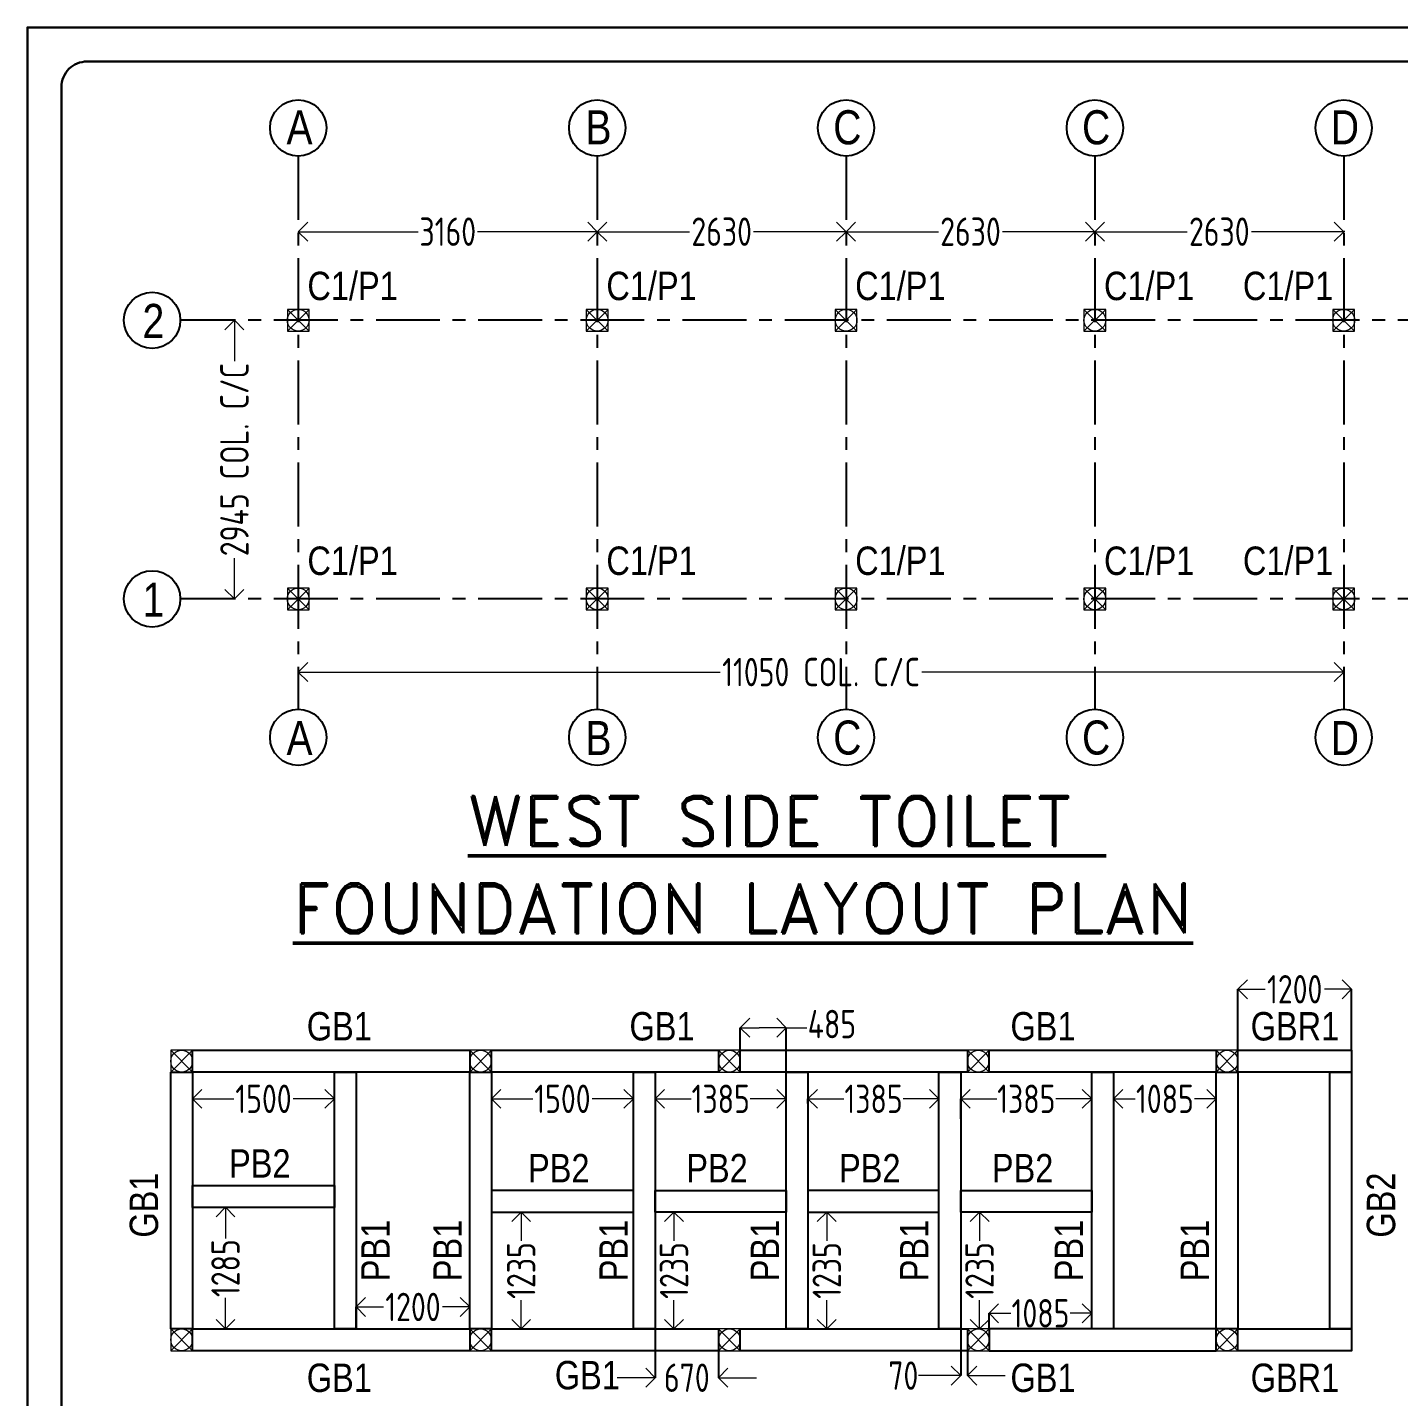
# Model space of a CAD drawing. Header units: inches. Extents: x -605 to 2991212, y -2872845 to 0.
# Drawn here: x 2303296 to 2317789, y -2849486 to -2835014 of the extents above; entities that cross this region are included whole.
import ezdxf
from ezdxf.enums import TextEntityAlignment as Align

# ---------------------------------------------------------------- set-up
doc = ezdxf.new("R2010")
doc.units = ezdxf.units.IN
doc.header["$LTSCALE"] = 600
doc.header["$MEASUREMENT"] = 0
doc.linetypes.add('CENTER', pattern=[2, 1.25, -0.25, 0.25, -0.25])
for name, color, linetype, lineweight in [('DIM', 251, 'Continuous', 0), ('PV_TEXT_ROMANS', 7, 'Continuous', 0), ('rDIMension', 1, 'Continuous', 18), ('rRCC 2', 40, 'Continuous', 15), ('rSHEET', 2, 'Continuous', 30), ('TEXT6', 6, 'Continuous', 50)]:
    doc.layers.add(name, color=color, linetype=linetype, lineweight=lineweight)
doc.layers.add('SnT-CENTER2', color=8, linetype='CENTER')
doc.styles.add('DIM', font='geniso.shx', dxfattribs={"width": 0.85})
doc.styles.add('J.P', font='ARIALN.TTF')
doc.styles.add('ROMAND', font='romand.shx')
doc.dimstyles.new('ST-100', dxfattribs={"dimscale": 100, "dimtxt": 2.5, "dimasz": 2, "dimexe": 0.18, "dimexo": 0.0625, "dimgap": 0.2, "dimtad": 0, "dimdec": 0, "dimzin": 0, "dimdsep": 46, "dimtxsty": 'DIM', "dimblk": 'OPEN90', "dimcen": 0.09, "dimclrd": 256, "dimclrt": 7, "dimadec": 0, "dimazin": 0, "dimtfac": 1, "dimtdec": 0, "dimtofl": 0, "dimtmove": 0, "dimatfit": 3, "dimldrblk": 'OPEN90', "dimfxl": 1, "dimtolj": 1, "dimtzin": 0, "dimlwd": -1, "dimarcsym": 0})

# ---------------------------------------------------------------- blocks, each defined once
blk = doc.blocks.new('_Open90')
at = {"color": 0, "linetype": 'ByBlock', "lineweight": -2}
for p, q in [((0, 0), (-1, 0)), ((-0.5, 0.5), (0, 0)), ((0, 0), (-0.5, -0.5))]:
    blk.add_line(p, q, dxfattribs=at)
blk = doc.blocks.new('*D2509')
at = {"layer": 'Defpoints', "color": 0}
for p in [(2306159, -2837173), (2309319, -2837173), (2309319, -2837173)]:
    blk.add_point(p, dxfattribs=at)
at = {"layer": 'rDIMension', "color": 0, "linetype": 'ByBlock', "lineweight": -2}
for p, q in [((2306159, -2837173), (2306159, -2837173)), ((2309319, -2837173), (2309319, -2837173))]:
    blk.add_line(p, q, dxfattribs=at)
at = {"layer": 'rDIMension'}
for p, q in [((2306359, -2837173), (2307425, -2837173)), ((2309119, -2837173), (2308052, -2837173))]:
    blk.add_line(p, q, dxfattribs=at)
at = {"layer": 'rDIMension', "xscale": 200, "yscale": 200, "zscale": 200, "rotation": 180}
blk.add_blockref('_Open90', (2306159, -2837173), dxfattribs=at)
at = {"layer": 'rDIMension', "xscale": 200, "yscale": 200, "zscale": 200}
blk.add_blockref('_Open90', (2309319, -2837173), dxfattribs=at)
at = {"layer": 'rDIMension', "color": 7, "insert": (2307739, -2837173), "char_height": 300, "attachment_point": 5, "style": 'DIM'}
blk.add_mtext('\\A1;3160', dxfattribs=at)
blk = doc.blocks.new('*D2510')
at = {"layer": 'Defpoints', "color": 0}
for p in [(2309319, -2837173), (2311949, -2837173), (2311949, -2837173)]:
    blk.add_point(p, dxfattribs=at)
at = {"layer": 'rDIMension', "color": 0, "lineweight": -2}
for p, q in [((2309319, -2837173), (2309319, -2837173)), ((2311949, -2837173), (2311949, -2837173))]:
    blk.add_line(p, q, dxfattribs=at)
at = {"layer": 'rDIMension'}
for p, q in [((2309519, -2837173), (2310295, -2837173)), ((2311749, -2837173), (2310972, -2837173))]:
    blk.add_line(p, q, dxfattribs=at)
at = {"layer": 'rDIMension', "xscale": 200, "yscale": 200, "zscale": 200, "rotation": 180}
blk.add_blockref('_Open90', (2309319, -2837173), dxfattribs=at)
at = {"layer": 'rDIMension', "xscale": 200, "yscale": 200, "zscale": 200}
blk.add_blockref('_Open90', (2311949, -2837173), dxfattribs=at)
at = {"layer": 'rDIMension', "color": 7, "insert": (2310634, -2837173), "char_height": 300, "attachment_point": 5, "style": 'DIM'}
blk.add_mtext('\\A1;2630', dxfattribs=at)
blk = doc.blocks.new('*D2581')
at = {"layer": 'Defpoints', "color": 0}
for p in [(2305041, -2847486), (2305041, -2848772), (2305390, -2848772)]:
    blk.add_point(p, dxfattribs=at)
at = {"layer": 'rDIMension', "color": 0, "linetype": 'ByBlock', "lineweight": -2}
for p, q in [((2305041, -2847486), (2305390, -2847486)), ((2305041, -2848772), (2305390, -2848772))]:
    blk.add_line(p, q, dxfattribs=at)
at = {"layer": 'rDIMension'}
for p, q in [((2305390, -2847686), (2305390, -2847816)), ((2305390, -2848572), (2305390, -2848442))]:
    blk.add_line(p, q, dxfattribs=at)
at = {"layer": 'rDIMension', "xscale": 200, "yscale": 200, "zscale": 200}
for p, rotation in [((2305390, -2847486), 90), ((2305390, -2848772), 270)]:
    blk.add_blockref('_Open90', p, dxfattribs=dict(at, rotation=rotation))
at = {"layer": 'rDIMension', "color": 7, "insert": (2305390, -2848129), "char_height": 300, "attachment_point": 5, "rotation": 90, "style": 'DIM'}
blk.add_mtext('\\A1;1285', dxfattribs=at)
blk = doc.blocks.new('*D2582')
at = {"layer": 'Defpoints', "color": 0}
for p in [(2305041, -2846339), (2306541, -2846339), (2306541, -2846339)]:
    blk.add_point(p, dxfattribs=at)
at = {"layer": 'rDIMension', "color": 0, "linetype": 'ByBlock', "lineweight": -2}
for p, q in [((2305041, -2846339), (2305041, -2846339)), ((2306541, -2846339), (2306541, -2846339))]:
    blk.add_line(p, q, dxfattribs=at)
at = {"layer": 'rDIMension'}
for p, q in [((2305241, -2846339), (2305478, -2846339)), ((2306341, -2846339), (2306105, -2846339))]:
    blk.add_line(p, q, dxfattribs=at)
at = {"layer": 'rDIMension', "xscale": 200, "yscale": 200, "zscale": 200, "rotation": 180}
blk.add_blockref('_Open90', (2305041, -2846339), dxfattribs=at)
at = {"layer": 'rDIMension', "xscale": 200, "yscale": 200, "zscale": 200}
blk.add_blockref('_Open90', (2306541, -2846339), dxfattribs=at)
at = {"layer": 'rDIMension', "color": 7, "insert": (2305791, -2846339), "char_height": 300, "attachment_point": 5, "style": 'DIM'}
blk.add_mtext('\\A1;1500', dxfattribs=at)
blk = doc.blocks.new('*D2583')
at = {"layer": 'Defpoints', "color": 0}
for p in [(2308201, -2846339), (2309701, -2846339), (2309701, -2846339)]:
    blk.add_point(p, dxfattribs=at)
at = {"layer": 'rDIMension', "color": 0, "linetype": 'ByBlock', "lineweight": -2}
for p, q in [((2308201, -2846339), (2308201, -2846339)), ((2309701, -2846339), (2309701, -2846339))]:
    blk.add_line(p, q, dxfattribs=at)
at = {"layer": 'rDIMension'}
for p, q in [((2308401, -2846339), (2308638, -2846339)), ((2309501, -2846339), (2309265, -2846339))]:
    blk.add_line(p, q, dxfattribs=at)
at = {"layer": 'rDIMension', "xscale": 200, "yscale": 200, "zscale": 200, "rotation": 180}
blk.add_blockref('_Open90', (2308201, -2846339), dxfattribs=at)
at = {"layer": 'rDIMension', "xscale": 200, "yscale": 200, "zscale": 200}
blk.add_blockref('_Open90', (2309701, -2846339), dxfattribs=at)
at = {"layer": 'rDIMension', "color": 7, "insert": (2308951, -2846339), "char_height": 300, "attachment_point": 5, "style": 'DIM'}
blk.add_mtext('\\A1;1500', dxfattribs=at)
blk = doc.blocks.new('*D2584')
at = {"layer": 'Defpoints', "color": 0}
for p in [(2309931, -2846339), (2311316, -2846339), (2311316, -2846339)]:
    blk.add_point(p, dxfattribs=at)
at = {"layer": 'rDIMension', "color": 0, "linetype": 'ByBlock', "lineweight": -2}
for p, q in [((2309931, -2846339), (2309931, -2846339)), ((2311316, -2846339), (2311316, -2846339))]:
    blk.add_line(p, q, dxfattribs=at)
at = {"layer": 'rDIMension'}
for p, q in [((2310131, -2846339), (2310311, -2846339)), ((2311116, -2846339), (2310937, -2846339))]:
    blk.add_line(p, q, dxfattribs=at)
at = {"layer": 'rDIMension', "xscale": 200, "yscale": 200, "zscale": 200, "rotation": 180}
blk.add_blockref('_Open90', (2309931, -2846339), dxfattribs=at)
at = {"layer": 'rDIMension', "xscale": 200, "yscale": 200, "zscale": 200}
blk.add_blockref('_Open90', (2311316, -2846339), dxfattribs=at)
at = {"layer": 'rDIMension', "color": 7, "insert": (2310624, -2846339), "char_height": 300, "attachment_point": 5, "style": 'DIM'}
blk.add_mtext('\\A1;1385', dxfattribs=at)
blk = doc.blocks.new('*D2586')
at = {"layer": 'Defpoints', "color": 0}
for p in [(2311546, -2846387), (2312931, -2846339), (2312931, -2846387)]:
    blk.add_point(p, dxfattribs=at)
at = {"layer": 'rDIMension', "color": 0, "linetype": 'ByBlock', "lineweight": -2}
for p, q in [((2311546, -2846387), (2311546, -2846339)), ((2312931, -2846387), (2312931, -2846339))]:
    blk.add_line(p, q, dxfattribs=at)
at = {"layer": 'rDIMension'}
for p, q in [((2311746, -2846339), (2311926, -2846339)), ((2312731, -2846339), (2312552, -2846339))]:
    blk.add_line(p, q, dxfattribs=at)
at = {"layer": 'rDIMension', "xscale": 200, "yscale": 200, "zscale": 200, "rotation": 180}
blk.add_blockref('_Open90', (2311546, -2846339), dxfattribs=at)
at = {"layer": 'rDIMension', "xscale": 200, "yscale": 200, "zscale": 200}
blk.add_blockref('_Open90', (2312931, -2846339), dxfattribs=at)
at = {"layer": 'rDIMension', "color": 7, "insert": (2312239, -2846339), "char_height": 300, "attachment_point": 5, "style": 'DIM'}
blk.add_mtext('\\A1;1385', dxfattribs=at)
blk = doc.blocks.new('*D2587')
at = {"layer": 'Defpoints', "color": 0}
for p in [(2314546, -2846339), (2313161, -2846552), (2314546, -2846552)]:
    blk.add_point(p, dxfattribs=at)
at = {"layer": 'rDIMension', "color": 0, "linetype": 'ByBlock', "lineweight": -2}
for p, q in [((2313161, -2846552), (2313161, -2846339)), ((2314546, -2846552), (2314546, -2846339))]:
    blk.add_line(p, q, dxfattribs=at)
at = {"layer": 'rDIMension'}
for p, q in [((2313361, -2846339), (2313541, -2846339)), ((2314346, -2846339), (2314167, -2846339))]:
    blk.add_line(p, q, dxfattribs=at)
at = {"layer": 'rDIMension', "xscale": 200, "yscale": 200, "zscale": 200, "rotation": 180}
blk.add_blockref('_Open90', (2313161, -2846339), dxfattribs=at)
at = {"layer": 'rDIMension', "xscale": 200, "yscale": 200, "zscale": 200}
blk.add_blockref('_Open90', (2314546, -2846339), dxfattribs=at)
at = {"layer": 'rDIMension', "color": 7, "insert": (2313854, -2846339), "char_height": 300, "attachment_point": 5, "style": 'DIM'}
blk.add_mtext('\\A1;1385', dxfattribs=at)
blk = doc.blocks.new('*D2588')
at = {"layer": 'Defpoints', "color": 0}
for p in [(2314776, -2846339), (2315861, -2846339), (2315861, -2846339)]:
    blk.add_point(p, dxfattribs=at)
at = {"layer": 'rDIMension', "color": 0, "linetype": 'ByBlock', "lineweight": -2}
for p, q in [((2314776, -2846339), (2314776, -2846339)), ((2315861, -2846339), (2315861, -2846339))]:
    blk.add_line(p, q, dxfattribs=at)
at = {"layer": 'rDIMension'}
for p, q in [((2314976, -2846339), (2315006, -2846339)), ((2315661, -2846339), (2315632, -2846339))]:
    blk.add_line(p, q, dxfattribs=at)
at = {"layer": 'rDIMension', "xscale": 200, "yscale": 200, "zscale": 200, "rotation": 180}
blk.add_blockref('_Open90', (2314776, -2846339), dxfattribs=at)
at = {"layer": 'rDIMension', "xscale": 200, "yscale": 200, "zscale": 200}
blk.add_blockref('_Open90', (2315861, -2846339), dxfattribs=at)
at = {"layer": 'rDIMension', "color": 7, "insert": (2315319, -2846339), "char_height": 300, "attachment_point": 5, "style": 'DIM'}
blk.add_mtext('\\A1;1085', dxfattribs=at)
blk = doc.blocks.new('*D2589')
at = {"layer": 'Defpoints', "color": 0}
for p in [(2308515, -2847536), (2308515, -2847536), (2308404, -2848771)]:
    blk.add_point(p, dxfattribs=at)
at = {"layer": 'rDIMension', "color": 0, "linetype": 'ByBlock', "lineweight": -2}
for p, q in [((2308515, -2847536), (2308515, -2847536)), ((2308404, -2848771), (2308515, -2848771))]:
    blk.add_line(p, q, dxfattribs=at)
at = {"layer": 'rDIMension'}
for p, q in [((2308515, -2847736), (2308515, -2847841)), ((2308515, -2848571), (2308515, -2848467))]:
    blk.add_line(p, q, dxfattribs=at)
at = {"layer": 'rDIMension', "xscale": 200, "yscale": 200, "zscale": 200}
for p, rotation in [((2308515, -2847536), 90), ((2308515, -2848771), 270)]:
    blk.add_blockref('_Open90', p, dxfattribs=dict(at, rotation=rotation))
at = {"layer": 'rDIMension', "color": 7, "insert": (2308515, -2848154), "char_height": 300, "attachment_point": 5, "rotation": 90, "style": 'DIM'}
blk.add_mtext('\\A1;1235', dxfattribs=at)
blk = doc.blocks.new('*D2590')
at = {"layer": 'Defpoints', "color": 0}
for p in [(2310130, -2847536), (2310130, -2847536), (2310130, -2848771)]:
    blk.add_point(p, dxfattribs=at)
at = {"layer": 'rDIMension', "color": 0, "linetype": 'ByBlock', "lineweight": -2}
for p, q in [((2310130, -2847536), (2310130, -2847536)), ((2310130, -2848771), (2310130, -2848771))]:
    blk.add_line(p, q, dxfattribs=at)
at = {"layer": 'rDIMension'}
for p, q in [((2310130, -2847736), (2310130, -2847841)), ((2310130, -2848571), (2310130, -2848467))]:
    blk.add_line(p, q, dxfattribs=at)
at = {"layer": 'rDIMension', "xscale": 200, "yscale": 200, "zscale": 200}
for p, rotation in [((2310130, -2847536), 90), ((2310130, -2848771), 270)]:
    blk.add_blockref('_Open90', p, dxfattribs=dict(at, rotation=rotation))
at = {"layer": 'rDIMension', "color": 7, "insert": (2310130, -2848154), "char_height": 300, "attachment_point": 5, "rotation": 90, "style": 'DIM'}
blk.add_mtext('\\A1;1235', dxfattribs=at)
blk = doc.blocks.new('*D2591')
at = {"layer": 'Defpoints', "color": 0}
for p in [(2311745, -2847536), (2311745, -2847536), (2311745, -2848771)]:
    blk.add_point(p, dxfattribs=at)
at = {"layer": 'rDIMension', "color": 0, "linetype": 'ByBlock', "lineweight": -2}
for p, q in [((2311745, -2847536), (2311745, -2847536)), ((2311745, -2848771), (2311745, -2848771))]:
    blk.add_line(p, q, dxfattribs=at)
at = {"layer": 'rDIMension'}
for p, q in [((2311745, -2847736), (2311745, -2847841)), ((2311745, -2848571), (2311745, -2848467))]:
    blk.add_line(p, q, dxfattribs=at)
at = {"layer": 'rDIMension', "xscale": 200, "yscale": 200, "zscale": 200}
for p, rotation in [((2311745, -2847536), 90), ((2311745, -2848771), 270)]:
    blk.add_blockref('_Open90', p, dxfattribs=dict(at, rotation=rotation))
at = {"layer": 'rDIMension', "color": 7, "insert": (2311745, -2848154), "char_height": 300, "attachment_point": 5, "rotation": 90, "style": 'DIM'}
blk.add_mtext('\\A1;1235', dxfattribs=at)
blk = doc.blocks.new('*D2592')
at = {"layer": 'Defpoints', "color": 0}
for p in [(2313360, -2847536), (2313360, -2847536), (2313360, -2848771)]:
    blk.add_point(p, dxfattribs=at)
at = {"layer": 'rDIMension', "color": 0, "linetype": 'ByBlock', "lineweight": -2}
for p, q in [((2313360, -2847536), (2313360, -2847536)), ((2313360, -2848771), (2313360, -2848771))]:
    blk.add_line(p, q, dxfattribs=at)
at = {"layer": 'rDIMension'}
for p, q in [((2313360, -2847736), (2313360, -2847841)), ((2313360, -2848571), (2313360, -2848467))]:
    blk.add_line(p, q, dxfattribs=at)
at = {"layer": 'rDIMension', "xscale": 200, "yscale": 200, "zscale": 200}
for p, rotation in [((2313360, -2847536), 90), ((2313360, -2848771), 270)]:
    blk.add_blockref('_Open90', p, dxfattribs=dict(at, rotation=rotation))
at = {"layer": 'rDIMension', "color": 7, "insert": (2313360, -2848154), "char_height": 300, "attachment_point": 5, "rotation": 90, "style": 'DIM'}
blk.add_mtext('\\A1;1235', dxfattribs=at)
blk = doc.blocks.new('*D2593')
at = {"layer": 'Defpoints', "color": 0}
for p in [(2316091, -2845181), (2316091, -2845826), (2317291, -2845826)]:
    blk.add_point(p, dxfattribs=at)
at = {"layer": 'rDIMension', "color": 0, "linetype": 'ByBlock', "lineweight": -2}
for p, q in [((2316091, -2845826), (2316091, -2845181)), ((2317291, -2845826), (2317291, -2845181))]:
    blk.add_line(p, q, dxfattribs=at)
at = {"layer": 'rDIMension'}
for p, q in [((2316291, -2845181), (2316378, -2845181)), ((2317091, -2845181), (2317005, -2845181))]:
    blk.add_line(p, q, dxfattribs=at)
at = {"layer": 'rDIMension', "xscale": 200, "yscale": 200, "zscale": 200, "rotation": 180}
blk.add_blockref('_Open90', (2316091, -2845181), dxfattribs=at)
at = {"layer": 'rDIMension', "xscale": 200, "yscale": 200, "zscale": 200}
blk.add_blockref('_Open90', (2317291, -2845181), dxfattribs=at)
at = {"layer": 'rDIMension', "color": 7, "insert": (2316691, -2845181), "char_height": 300, "attachment_point": 5, "style": 'DIM'}
blk.add_mtext('\\A1;1200', dxfattribs=at)
blk = doc.blocks.new('*D2594')
at = {"layer": 'Defpoints', "color": 0}
for p in [(2305484, -2838110), (2305484, -2841055), (2305484, -2841055)]:
    blk.add_point(p, dxfattribs=at)
at = {"layer": 'rDIMension', "color": 0, "linetype": 'ByBlock', "lineweight": -2}
for p, q in [((2305484, -2838110), (2305484, -2838110)), ((2305484, -2841055), (2305484, -2841055))]:
    blk.add_line(p, q, dxfattribs=at)
at = {"layer": 'rDIMension'}
for p, q in [((2305484, -2838310), (2305484, -2838542)), ((2305484, -2840855), (2305484, -2840623))]:
    blk.add_line(p, q, dxfattribs=at)
at = {"layer": 'rDIMension', "xscale": 200, "yscale": 200, "zscale": 200}
for p, rotation in [((2305484, -2838110), 90), ((2305484, -2841055), 270)]:
    blk.add_blockref('_Open90', p, dxfattribs=dict(at, rotation=rotation))
at = {"layer": 'rDIMension', "color": 7, "insert": (2305484, -2839582), "char_height": 300, "attachment_point": 5, "rotation": 90, "style": 'DIM'}
blk.add_mtext('\\A1;2945 COL. C/C', dxfattribs=at)
blk = doc.blocks.new('*D2595')
at = {"layer": 'Defpoints', "color": 0}
for p in [(2306159, -2841828), (2317209, -2841828), (2317209, -2841828)]:
    blk.add_point(p, dxfattribs=at)
at = {"layer": 'rDIMension', "color": 0, "lineweight": -2}
for p, q in [((2306159, -2841828), (2306159, -2841828)), ((2317209, -2841828), (2317209, -2841828))]:
    blk.add_line(p, q, dxfattribs=at)
at = {"layer": 'rDIMension'}
for p, q in [((2306359, -2841828), (2310618, -2841828)), ((2317009, -2841828), (2312749, -2841828))]:
    blk.add_line(p, q, dxfattribs=at)
at = {"layer": 'rDIMension', "xscale": 200, "yscale": 200, "zscale": 200, "rotation": 180}
blk.add_blockref('_Open90', (2306159, -2841828), dxfattribs=at)
at = {"layer": 'rDIMension', "xscale": 200, "yscale": 200, "zscale": 200}
blk.add_blockref('_Open90', (2317209, -2841828), dxfattribs=at)
at = {"layer": 'rDIMension', "color": 7, "insert": (2311684, -2841828), "char_height": 300, "attachment_point": 5, "style": 'DIM'}
blk.add_mtext('\\A1;11050 COL. C/C', dxfattribs=at)
blk = doc.blocks.new('*D2995')
at = {"layer": 'Defpoints', "color": 0}
for p in [(2311949, -2837173), (2314579, -2837173), (2314579, -2837175)]:
    blk.add_point(p, dxfattribs=at)
at = {"layer": 'rDIMension', "color": 0, "lineweight": -2}
for p, q in [((2311949, -2837173), (2311949, -2837173)), ((2314579, -2837175), (2314579, -2837173))]:
    blk.add_line(p, q, dxfattribs=at)
at = {"layer": 'rDIMension'}
for p, q in [((2312149, -2837173), (2312925, -2837173)), ((2314379, -2837173), (2313603, -2837173))]:
    blk.add_line(p, q, dxfattribs=at)
at = {"layer": 'rDIMension', "xscale": 200, "yscale": 200, "zscale": 200, "rotation": 180}
blk.add_blockref('_Open90', (2311949, -2837173), dxfattribs=at)
at = {"layer": 'rDIMension', "xscale": 200, "yscale": 200, "zscale": 200}
blk.add_blockref('_Open90', (2314579, -2837173), dxfattribs=at)
at = {"layer": 'rDIMension', "color": 7, "insert": (2313264, -2837173), "char_height": 300, "attachment_point": 5, "style": 'DIM'}
blk.add_mtext('\\A1;2630', dxfattribs=at)
blk = doc.blocks.new('*D2996')
at = {"layer": 'Defpoints', "color": 0}
for p in [(2314579, -2837175), (2317209, -2837165), (2317209, -2837173)]:
    blk.add_point(p, dxfattribs=at)
at = {"layer": 'rDIMension', "color": 0, "lineweight": -2}
for p, q in [((2314579, -2837175), (2314579, -2837173)), ((2317209, -2837165), (2317209, -2837173))]:
    blk.add_line(p, q, dxfattribs=at)
at = {"layer": 'rDIMension'}
for p, q in [((2314779, -2837173), (2315555, -2837173)), ((2317009, -2837173), (2316233, -2837173))]:
    blk.add_line(p, q, dxfattribs=at)
at = {"layer": 'rDIMension', "xscale": 200, "yscale": 200, "zscale": 200, "rotation": 180}
blk.add_blockref('_Open90', (2314579, -2837173), dxfattribs=at)
at = {"layer": 'rDIMension', "xscale": 200, "yscale": 200, "zscale": 200}
blk.add_blockref('_Open90', (2317209, -2837173), dxfattribs=at)
at = {"layer": 'rDIMension', "color": 7, "insert": (2315894, -2837173), "char_height": 300, "attachment_point": 5, "style": 'DIM'}
blk.add_mtext('\\A1;2630', dxfattribs=at)
blk = doc.blocks.new('*D2997')
at = {"layer": 'Defpoints', "color": 0}
for p in [(2309931, -2848771), (2310601, -2848771), (2310601, -2849287)]:
    blk.add_point(p, dxfattribs=at)
at = {"layer": 'rDIMension', "color": 0, "linetype": 'ByBlock', "lineweight": -2}
for p, q in [((2309931, -2848771), (2309931, -2849287)), ((2310601, -2848771), (2310601, -2849287))]:
    blk.add_line(p, q, dxfattribs=at)
at = {"layer": 'rDIMension'}
for p, q in [((2309731, -2849287), (2309531, -2849287)), ((2310801, -2849287), (2311001, -2849287))]:
    blk.add_line(p, q, dxfattribs=at)
at = {"layer": 'rDIMension', "xscale": 200, "yscale": 200, "zscale": 200}
blk.add_blockref('_Open90', (2309931, -2849287), dxfattribs=at)
at = {"layer": 'rDIMension', "xscale": 200, "yscale": 200, "zscale": 200, "rotation": 180}
blk.add_blockref('_Open90', (2310601, -2849287), dxfattribs=at)
at = {"layer": 'rDIMension', "color": 7, "insert": (2310266, -2849287), "char_height": 300, "attachment_point": 5, "style": 'DIM'}
blk.add_mtext('\\A1;670', dxfattribs=at)
blk = doc.blocks.new('*D2999')
at = {"layer": 'Defpoints', "color": 0}
for p in [(2313161, -2848771), (2313231, -2849001), (2313231, -2849265)]:
    blk.add_point(p, dxfattribs=at)
at = {"layer": 'rDIMension', "color": 0, "linetype": 'ByBlock', "lineweight": -2}
for p, q in [((2313161, -2848771), (2313161, -2849265)), ((2313231, -2849001), (2313231, -2849265))]:
    blk.add_line(p, q, dxfattribs=at)
at = {"layer": 'rDIMension'}
for p, q in [((2313161, -2849265), (2312715, -2849265)), ((2312961, -2849265), (2312761, -2849265)), ((2313431, -2849265), (2313631, -2849265))]:
    blk.add_line(p, q, dxfattribs=at)
at = {"layer": 'rDIMension', "xscale": 200, "yscale": 200, "zscale": 200}
blk.add_blockref('_Open90', (2313161, -2849265), dxfattribs=at)
at = {"layer": 'rDIMension', "xscale": 200, "yscale": 200, "zscale": 200, "rotation": 180}
blk.add_blockref('_Open90', (2313231, -2849265), dxfattribs=at)
at = {"layer": 'rDIMension', "color": 7, "insert": (2312554, -2849265), "char_height": 300, "attachment_point": 5, "style": 'DIM'}
blk.add_mtext('\\A1;70', dxfattribs=at)
blk = doc.blocks.new('*D3000')
at = {"layer": 'Defpoints', "color": 0}
for p in [(2314546, -2848606), (2313461, -2848771), (2314546, -2848771)]:
    blk.add_point(p, dxfattribs=at)
at = {"layer": 'rDIMension', "color": 0, "linetype": 'ByBlock', "lineweight": -2}
for p, q in [((2313461, -2848771), (2313461, -2848606)), ((2314546, -2848771), (2314546, -2848606))]:
    blk.add_line(p, q, dxfattribs=at)
at = {"layer": 'rDIMension'}
for p, q in [((2313661, -2848606), (2313690, -2848606)), ((2314346, -2848606), (2314317, -2848606))]:
    blk.add_line(p, q, dxfattribs=at)
at = {"layer": 'rDIMension', "xscale": 200, "yscale": 200, "zscale": 200, "rotation": 180}
blk.add_blockref('_Open90', (2313461, -2848606), dxfattribs=at)
at = {"layer": 'rDIMension', "xscale": 200, "yscale": 200, "zscale": 200}
blk.add_blockref('_Open90', (2314546, -2848606), dxfattribs=at)
at = {"layer": 'rDIMension', "color": 7, "insert": (2314004, -2848606), "char_height": 300, "attachment_point": 5, "style": 'DIM'}
blk.add_mtext('\\A1;1085', dxfattribs=at)
blk = doc.blocks.new('*D3001')
at = {"layer": 'Defpoints', "color": 0}
for p in [(2307971, -2848539), (2306771, -2848771), (2307971, -2848771)]:
    blk.add_point(p, dxfattribs=at)
at = {"layer": 'rDIMension', "color": 0, "linetype": 'ByBlock', "lineweight": -2}
for p, q in [((2306771, -2848771), (2306771, -2848539)), ((2307971, -2848771), (2307971, -2848539))]:
    blk.add_line(p, q, dxfattribs=at)
at = {"layer": 'rDIMension'}
for p, q in [((2306971, -2848539), (2307058, -2848539)), ((2307771, -2848539), (2307685, -2848539))]:
    blk.add_line(p, q, dxfattribs=at)
at = {"layer": 'rDIMension', "xscale": 200, "yscale": 200, "zscale": 200, "rotation": 180}
blk.add_blockref('_Open90', (2306771, -2848539), dxfattribs=at)
at = {"layer": 'rDIMension', "xscale": 200, "yscale": 200, "zscale": 200}
blk.add_blockref('_Open90', (2307971, -2848539), dxfattribs=at)
at = {"layer": 'rDIMension', "color": 7, "insert": (2307371, -2848539), "char_height": 300, "attachment_point": 5, "style": 'DIM'}
blk.add_mtext('\\A1;1200', dxfattribs=at)
blk = doc.blocks.new('*D3002')
at = {"layer": 'Defpoints', "color": 0}
for p in [(2310831, -2845588), (2310831, -2846056), (2311316, -2846056)]:
    blk.add_point(p, dxfattribs=at)
at = {"layer": 'rDIMension', "color": 0, "linetype": 'ByBlock', "lineweight": -2}
for p, q in [((2310831, -2846056), (2310831, -2845588)), ((2311316, -2846056), (2311316, -2845588))]:
    blk.add_line(p, q, dxfattribs=at)
at = {"layer": 'rDIMension'}
for p, q in [((2311116, -2845588), (2311031, -2845588)), ((2311316, -2845588), (2311536, -2845588))]:
    blk.add_line(p, q, dxfattribs=at)
at = {"layer": 'rDIMension', "xscale": 200, "yscale": 200, "zscale": 200, "rotation": 180}
blk.add_blockref('_Open90', (2310831, -2845588), dxfattribs=at)
at = {"layer": 'rDIMension', "xscale": 200, "yscale": 200, "zscale": 200}
blk.add_blockref('_Open90', (2311316, -2845588), dxfattribs=at)
at = {"layer": 'rDIMension', "color": 7, "insert": (2311799, -2845549), "char_height": 300, "attachment_point": 5, "style": 'DIM'}
blk.add_mtext('\\A1;485', dxfattribs=at)

msp = doc.modelspace()

# ---------------------------------------------------------------- linework, layer by layer
at = {"color": 1}
for points in [[(2305041.3, -2845826.4), (2307971.2, -2845826.4), (2307971.2, -2846056.4), (2305041.3, -2846056.4)], [(2308201.4, -2845826.4), (2310601.2, -2845826.2), (2310601.2, -2846056.2), (2308201.4, -2846056.4)], [(2310831.2, -2845826.4), (2313231.2, -2845826.4), (2313231.2, -2846056.4), (2310831.2, -2846056.4)], [(2313461.2, -2845826.4), (2315861.2, -2845826.4), (2315861.2, -2846056.4), (2313461.2, -2846056.4)], [(2316091.4, -2845826.4), (2317291.2, -2845826.4), (2317291.2, -2846056.4), (2316091.4, -2846056.4)], [(2304811.1, -2846056.4), (2305041.3, -2846056.4), (2305041.3, -2848771.2), (2304811.1, -2848771.2)], [(2306771.2, -2848771.4), (2306541.2, -2848771.4), (2306541.2, -2846056.4), (2306771.2, -2846056.4)], [(2307971.2, -2846056.4), (2308201.4, -2846056.4), (2308201.4, -2848771.2), (2307971.2, -2848771.2)], [(2309701.2, -2846056.4), (2309931.4, -2846056.4), (2309931.4, -2848771.2), (2309701.2, -2848771.2)], [(2311316.2, -2846056.4), (2311546.4, -2846056.4), (2311546.4, -2848771.2), (2311316.2, -2848771.2)], [(2312931.2, -2846056.4), (2313161.4, -2846056.4), (2313161.4, -2848771.2), (2312931.2, -2848771.2)], [(2314546.2, -2846056.4), (2314776.4, -2846056.4), (2314776.4, -2848771.2), (2314546.2, -2848771.2)], [(2315861.2, -2846057.1), (2316091.4, -2846057.1), (2316091.4, -2848771.4), (2315861.2, -2848771.4)], [(2317061, -2846057.1), (2317291.2, -2846057.1), (2317291.2, -2848771.4), (2317061, -2848771.4)], [(2305041.2, -2847256.4), (2306541.2, -2847256.4), (2306541.2, -2847486.4), (2305041.2, -2847486.4)], [(2309701.2, -2847306.4), (2308201.2, -2847306.4), (2308201.2, -2847536.4), (2309701.2, -2847536.4)], [(2309931.4, -2847306.4), (2311316.2, -2847306.4), (2311316.2, -2847536.4), (2309931.4, -2847536.4)], [(2312931.2, -2847306.4), (2311546.4, -2847306.4), (2311546.4, -2847536.4), (2312931.2, -2847536.4)], [(2313161.4, -2847306.4), (2314546.2, -2847306.4), (2314546.2, -2847536.4), (2313161.4, -2847536.4)], [(2305041.1, -2848771.6), (2307971.2, -2848771.6), (2307971.2, -2849001.4), (2305041.1, -2849001.4)], [(2310601.2, -2849001.2), (2308201.4, -2849001.4), (2308201.4, -2848771.4), (2310601.2, -2848771.2)], [(2310831.2, -2848771.4), (2313231.2, -2848771.4), (2313231.2, -2849001.4), (2310831.2, -2849001.4)], [(2315861.2, -2848771.4), (2313461.2, -2848771.1), (2313461.2, -2849001.1), (2315861.2, -2849001.4)], [(2316091.4, -2848771.4), (2317291.2, -2848771.4), (2317291.2, -2849001.4), (2316091.4, -2849001.4)]]:
    msp.add_lwpolyline(points, close=True, dxfattribs=at)
at = {"color": 1, "linetype": 'ByBlock'}
for centre in [(2306158.6, -2836076.8), (2309318.6, -2836076.8), (2311948.6, -2836076.8), (2314578.7, -2836076.8), (2317208.7, -2836076.8), (2304614, -2838109.7), (2304614, -2841054.7), (2306158.6, -2842518), (2309318.6, -2842518), (2311948.6, -2842518), (2314578.7, -2842518), (2317208.7, -2842518)]:
    msp.add_circle(centre, 297.7, dxfattribs=at)
at = {"layer": 'DIM', "color": 3, "linetype": 'ByBlock'}
for centre in [(2306158.6, -2838109.7), (2309318.6, -2838109.7), (2311948.6, -2838109.7), (2314578.7, -2838109.7), (2317208.7, -2838109.7), (2306158.6, -2841054.7), (2309318.6, -2841054.7), (2311948.6, -2841054.7), (2314578.7, -2841054.7), (2317208.7, -2841054.7), (2304926.3, -2845941.2), (2308086.2, -2845941.4), (2310716.2, -2845941.4), (2313346.2, -2845941.4), (2315976.4, -2845941.2), (2304926.3, -2848886.2), (2308086.2, -2848886.4), (2310716.2, -2848886.4), (2313346.2, -2848886.4), (2315976.4, -2848886.2)]:
    msp.add_circle(centre, 115, dxfattribs=at)
at = {"layer": 'rRCC 2', "color": 6}
for p, q in [((2306273.6, -2837994.7), (2306043.6, -2838224.7)), ((2306273.6, -2838224.7), (2306043.6, -2837994.7)), ((2309433.6, -2837994.7), (2309203.6, -2838224.7)), ((2309433.6, -2838224.7), (2309203.6, -2837994.7)), ((2312063.6, -2837994.7), (2311833.6, -2838224.7)), ((2312063.6, -2838224.7), (2311833.6, -2837994.7)), ((2314693.7, -2837994.7), (2314463.7, -2838224.7)), ((2314693.7, -2838224.7), (2314463.7, -2837994.7)), ((2317323.7, -2837994.7), (2317093.7, -2838224.7)), ((2317323.7, -2838224.7), (2317093.7, -2837994.7)), ((2306273.6, -2840939.7), (2306043.6, -2841169.7)), ((2306273.6, -2841169.7), (2306043.6, -2840939.7)), ((2309433.6, -2840939.7), (2309203.6, -2841169.7)), ((2309433.6, -2841169.7), (2309203.6, -2840939.7)), ((2312063.6, -2840939.7), (2311833.6, -2841169.7)), ((2312063.6, -2841169.7), (2311833.6, -2840939.7)), ((2314693.7, -2840939.7), (2314463.7, -2841169.7)), ((2314693.7, -2841169.7), (2314463.7, -2840939.7)), ((2317323.7, -2840939.7), (2317093.7, -2841169.7)), ((2317323.7, -2841169.7), (2317093.7, -2840939.7)), ((2305041.3, -2845826.2), (2304811.3, -2846056.2)), ((2305041.3, -2846056.2), (2304811.3, -2845826.2)), ((2308201.2, -2845826.4), (2307971.2, -2846056.4)), ((2308201.2, -2846056.4), (2307971.2, -2845826.4)), ((2310831.2, -2845826.4), (2310601.2, -2846056.4)), ((2310831.2, -2846056.4), (2310601.2, -2845826.4)), ((2313461.2, -2845826.4), (2313231.2, -2846056.4)), ((2313461.2, -2846056.4), (2313231.2, -2845826.4)), ((2316091.4, -2845826.2), (2315861.4, -2846056.2)), ((2316091.4, -2846056.2), (2315861.4, -2845826.2)), ((2305041.3, -2848771.2), (2304811.3, -2849001.2)), ((2305041.3, -2849001.2), (2304811.3, -2848771.2)), ((2308201.2, -2848771.4), (2307971.2, -2849001.4)), ((2308201.2, -2849001.4), (2307971.2, -2848771.4)), ((2310831.2, -2848771.4), (2310601.2, -2849001.4)), ((2310831.2, -2849001.4), (2310601.2, -2848771.4)), ((2313461.2, -2848771.4), (2313231.2, -2849001.4)), ((2313461.2, -2849001.4), (2313231.2, -2848771.4)), ((2316091.4, -2848771.2), (2315861.4, -2849001.2)), ((2316091.4, -2849001.2), (2315861.4, -2848771.2))]:
    msp.add_line(p, q, dxfattribs=at)
for points in [[(2306273.6, -2837994.7), (2306043.6, -2837994.7), (2306043.6, -2838224.7), (2306273.6, -2838224.7)], [(2309433.6, -2837994.7), (2309203.6, -2837994.7), (2309203.6, -2838224.7), (2309433.6, -2838224.7)], [(2312063.6, -2837994.7), (2311833.6, -2837994.7), (2311833.6, -2838224.7), (2312063.6, -2838224.7)], [(2314693.7, -2837994.7), (2314463.7, -2837994.7), (2314463.7, -2838224.7), (2314693.7, -2838224.7)], [(2317323.7, -2837994.7), (2317093.7, -2837994.7), (2317093.7, -2838224.7), (2317323.7, -2838224.7)], [(2306273.6, -2840939.7), (2306043.6, -2840939.7), (2306043.6, -2841169.7), (2306273.6, -2841169.7)], [(2309433.6, -2840939.7), (2309203.6, -2840939.7), (2309203.6, -2841169.7), (2309433.6, -2841169.7)], [(2312063.6, -2840939.7), (2311833.6, -2840939.7), (2311833.6, -2841169.7), (2312063.6, -2841169.7)], [(2314693.7, -2840939.7), (2314463.7, -2840939.7), (2314463.7, -2841169.7), (2314693.7, -2841169.7)], [(2317323.7, -2840939.7), (2317093.7, -2840939.7), (2317093.7, -2841169.7), (2317323.7, -2841169.7)], [(2305041.3, -2845826.2), (2304811.3, -2845826.2), (2304811.3, -2846056.2), (2305041.3, -2846056.2)], [(2308201.2, -2845826.4), (2307971.2, -2845826.4), (2307971.2, -2846056.4), (2308201.2, -2846056.4)], [(2310831.2, -2845826.4), (2310601.2, -2845826.4), (2310601.2, -2846056.4), (2310831.2, -2846056.4)], [(2313461.2, -2845826.4), (2313231.2, -2845826.4), (2313231.2, -2846056.4), (2313461.2, -2846056.4)], [(2316091.4, -2845826.2), (2315861.4, -2845826.2), (2315861.4, -2846056.2), (2316091.4, -2846056.2)], [(2305041.3, -2848771.2), (2304811.3, -2848771.2), (2304811.3, -2849001.2), (2305041.3, -2849001.2)], [(2308201.2, -2848771.4), (2307971.2, -2848771.4), (2307971.2, -2849001.4), (2308201.2, -2849001.4)], [(2310831.2, -2848771.4), (2310601.2, -2848771.4), (2310601.2, -2849001.4), (2310831.2, -2849001.4)], [(2313461.2, -2848771.4), (2313231.2, -2848771.4), (2313231.2, -2849001.4), (2313461.2, -2849001.4)], [(2316091.4, -2848771.2), (2315861.4, -2848771.2), (2315861.4, -2849001.2), (2316091.4, -2849001.2)]]:
    msp.add_lwpolyline(points, close=True, dxfattribs=at)
at = {"layer": 'rSHEET'}
msp.add_lwpolyline([(2330045.3, -2872845.2), (2330045.3, -2835014), (2303296, -2835014), (2303296, -2872845.2)], close=True, dxfattribs=at)
msp.add_lwpolyline([(2329685.7, -2872214.6), (2329685.7, -2835644.5, 0.4142136), (2329415.4, -2835374.3), (2303925.8, -2835374.3, 0.4142136), (2303655.6, -2835644.5), (2303655.6, -2872214.6, 0.4142136), (2303925.8, -2872484.9), (2329415.4, -2872484.9, 0.4142136)], format="xyb", close=True, dxfattribs=at)
at = {"layer": 'SnT-CENTER2', "color": 6, "ltscale": 0.9}
for p, q in [((2306158.6, -2836374.5), (2306158.6, -2842220.3)), ((2309318.6, -2836374.5), (2309318.6, -2842220.3)), ((2311948.6, -2836374.5), (2311948.6, -2842220.3)), ((2314578.7, -2836374.5), (2314578.7, -2842220.3)), ((2317208.7, -2836374.5), (2317208.7, -2842220.3)), ((2318455.6, -2838109.7), (2304911.7, -2838109.7)), ((2318455.6, -2841054.7), (2304911.7, -2841054.7))]:
    msp.add_line(p, q, dxfattribs=at)

# ---------------------------------------------------------------- texts
at = {"layer": 'PV_TEXT_ROMANS', "style": 'J.P'}
for s, insert, char_height, width, attachment_point in [('\\pxqc;A', (2305799.3, -2835889.6), 360, 745.513, 1), ('\\pxqc;B', (2308959.4, -2835889.6), 360, 745.513, 1), ('\\pxqc;C', (2311589.4, -2835889.6), 360, 745.513, 1), ('\\pxqc;C', (2314219.4, -2835889.6), 360, 745.513, 1), ('\\pxqc;D', (2316849.4, -2835889.6), 360, 745.513, 1), ('\\pxqc;C1/P1', (2305534.6, -2837596.4), 300, 2396.759, 1), ('\\pxqc;C1/P1', (2308694.6, -2837596.4), 300, 2396.759, 1), ('\\pxqc;C1/P1', (2311324.6, -2837596.4), 300, 2396.759, 1), ('\\pxqc;C1/P1', (2313954.6, -2837596.4), 300, 2396.759, 1), ('\\pxqc;C1/P1', (2315422.9, -2837596.4), 300, 2396.759, 1), ('\\pxqc;2', (2304254.7, -2838297), 360, 745.513, 7), ('\\pxqc;C1/P1', (2305534.6, -2840501.3), 300, 2396.759, 1), ('\\pxqc;C1/P1', (2308694.6, -2840501.3), 300, 2396.759, 1), ('\\pxqc;C1/P1', (2311324.6, -2840501.3), 300, 2396.759, 1), ('\\pxqc;C1/P1', (2313954.6, -2840501.3), 300, 2396.759, 1), ('\\pxqc;C1/P1', (2315422.9, -2840501.3), 300, 2396.759, 1), ('\\pxqc;1', (2304254.7, -2841242), 360, 745.513, 7), ('\\pxqc;A', (2305799.3, -2842705.2), 360, 745.513, 7), ('\\pxqc;B', (2308959.4, -2842705.2), 360, 745.513, 7), ('\\pxqc;C', (2311589.4, -2842705.2), 360, 745.513, 7), ('\\pxqc;C', (2314219.4, -2842705.2), 360, 745.513, 7), ('\\pxqc;D', (2316849.4, -2842705.2), 360, 745.513, 7), ('\\pxqc;GB1', (2305394.1, -2845422.2), 300, 2396.759, 1), ('\\pxqc;GB1', (2308804.8, -2845422.2), 300, 2396.759, 1), ('\\pxqc;GB1', (2312832, -2845422.2), 300, 2396.759, 1), ('\\pxqc;GBR1', (2315495, -2845422.2), 300, 2396.759, 1), ('\\pxqc;PB2', (2304554, -2846872.3), 300, 2396.759, 1), ('\\pxqc;PB2', (2307714, -2846922.3), 300, 2396.759, 1), ('\\pxqc;PB2', (2309386.6, -2846922.3), 300, 2396.759, 1), ('\\pxqc;PB2', (2311001.6, -2846922.3), 300, 2396.759, 1), ('\\pxqc;PB2', (2312616.6, -2846922.3), 300, 2396.759, 1), ('\\pxqc;GB1', (2305394.1, -2849137.8), 300, 2396.759, 1), ('\\pxqc;GB1', (2308015.9, -2849109.7), 300, 2396.759, 1), ('\\pxqc;GB1', (2312832, -2849137.8), 300, 2396.759, 1), ('\\pxqc;GBR1', (2315495, -2849137.8), 300, 2396.759, 1)]:
    msp.add_mtext(s, dxfattribs=dict(at, insert=insert, char_height=char_height, width=width, attachment_point=attachment_point))
at = {"layer": 'PV_TEXT_ROMANS', "char_height": 300, "width": 2396.759, "attachment_point": 1, "rotation": 90, "style": 'J.P'}
for s, insert in [('\\pxqc;GB1', (2304377.2, -2848660.9)), ('\\pxqc;GB2', (2317453.2, -2848660.9)), ('\\pxqc;PB1', (2306824.4, -2849140.5)), ('\\pxqc;PB1', (2307587.6, -2849140.5)), ('\\pxqc;PB1', (2309342, -2849140.5)), ('\\pxqc;PB1', (2310941.4, -2849140.5)), ('\\pxqc;PB1', (2312519.6, -2849140.5)), ('\\pxqc;PB1', (2314154.3, -2849140.5)), ('\\pxqc;PB1', (2315485.9, -2849140.5))]:
    msp.add_mtext(s, dxfattribs=dict(at, insert=insert))
at = {"layer": 'TEXT6', "style": 'ROMAND'}
msp.add_text('%%UWEST SIDE TOILET ', height=525, dxfattribs=at).set_placement((2311324.5, -2843403.7), align=Align.MIDDLE)
at = {"layer": 'TEXT6', "insert": (2306100.1, -2844064.6), "char_height": 525, "attachment_point": 1, "style": 'ROMAND'}
msp.add_mtext('{\\LFOUNDATION LAYOUT PLAN}', dxfattribs=at)

# ---------------------------------------------------------------- dimensions: what is measured, and where the dimension line sits
at = {"layer": 'rDIMension', "color": 1, "linetype": 'ByBlock'}
for base, p1, p2, picture, middle in [((2309318.6, -2837173.5), (2306158.6, -2837173.5), (2309318.6, -2837173.5), '*D2509', (2307738.6, -2837173.5)), ((2316091.4, -2845181.4), (2317291.2, -2845826.4), (2316091.4, -2845826.4), '*D2593', (2316691.3, -2845181.4)), ((2306541.2, -2846339.4), (2305041.3, -2846339.4), (2306541.2, -2846339.4), '*D2582', (2305791.3, -2846339.4)), ((2309701.2, -2846339.4), (2308201.4, -2846339.4), (2309701.2, -2846339.4), '*D2583', (2308951.3, -2846339.4)), ((2311316.2, -2846339.4), (2309931.4, -2846339.4), (2311316.2, -2846339.4), '*D2584', (2310623.8, -2846339.4)), ((2312931.2, -2846339.4), (2311546.4, -2846386.6), (2312931.2, -2846386.6), '*D2586', (2312238.8, -2846339.4)), ((2314546.2, -2846339.4), (2313161.4, -2846552.1), (2314546.2, -2846552.1), '*D2587', (2313853.8, -2846339.4)), ((2315861.2, -2846339.4), (2314776.4, -2846339.4), (2315861.2, -2846339.4), '*D2588', (2315318.8, -2846339.4)), ((2307971.2, -2848539.2), (2306771.2, -2848771.4), (2307971.2, -2848771.2), '*D3001', (2307371.2, -2848539.2)), ((2314546.2, -2848606.1), (2313461.2, -2848771.4), (2314546.2, -2848771.4), '*D3000', (2314003.7, -2848606.1)), ((2310601.2, -2849287.4), (2309931.4, -2848771.2), (2310601.2, -2848771.4), '*D2997', (2310266.3, -2849287.4))]:
    dim = msp.add_linear_dim(base=base, p1=p1, p2=p2, dimstyle='ST-100', override={"dimtxt": 3, "dimexe": 0, "dimexo": 0, "dimblk": 'Open90', "dimtmove": 1, "dimfxl": 1.25, "dimtfillclr": 256, "dimarcsym": 2}, dxfattribs=at)
    dim.commit()
    dim.dimension.update_dxf_attribs({"geometry": picture, "text_midpoint": middle})
at = {"layer": 'rDIMension', "color": 1}
for base, p1, p2, picture, middle in [((2311948.6, -2837173.5), (2309318.6, -2837173.5), (2311948.6, -2837173.5), '*D2510', (2310633.6, -2837173.5)), ((2314578.7, -2837173.5), (2311948.6, -2837173.5), (2314578.7, -2837175.5), '*D2995', (2313263.7, -2837173.5)), ((2317208.7, -2837173.5), (2314578.7, -2837175.5), (2317208.7, -2837164.6), '*D2996', (2315893.7, -2837173.5))]:
    dim = msp.add_linear_dim(base=base, p1=p1, p2=p2, dimstyle='ST-100', override={"dimtxt": 3, "dimexe": 0, "dimexo": 0, "dimtmove": 1, "dimfxl": 1.25, "dimtfillclr": 256, "dimarcsym": 2}, dxfattribs=at)
    dim.commit()
    dim.dimension.update_dxf_attribs({"geometry": picture, "text_midpoint": middle})
at = {"layer": 'rDIMension', "color": 1, "linetype": 'ByBlock'}
dim = msp.add_linear_dim(base=(2305484.2, -2841054.7), p1=(2305484.2, -2838109.7), p2=(2305484.2, -2841054.7), angle=90, text='<> COL. C/C', dimstyle='ST-100', override={"dimtxt": 3, "dimexe": 0, "dimexo": 0, "dimtxsty": 'DIM', "dimblk": 'Open90', "dimtmove": 1, "dimfxl": 1.25, "dimtfillclr": 256, "dimarcsym": 2}, dxfattribs=at)
dim.commit()
dim.dimension.update_dxf_attribs({"geometry": '*D2594', "text_midpoint": (2305484.2, -2839582.2)})
at = {"layer": 'rDIMension', "color": 1}
dim = msp.add_linear_dim(base=(2317208.7, -2841828.3), p1=(2306158.6, -2841828.3), p2=(2317208.7, -2841828.3), text='<> COL. C/C', dimstyle='ST-100', override={"dimtxt": 3, "dimexe": 0, "dimexo": 0, "dimtxsty": 'DIM', "dimblk": 'Open90', "dimtmove": 1, "dimfxl": 1.25, "dimtfillclr": 256, "dimarcsym": 2}, dxfattribs=at)
dim.commit()
dim.dimension.update_dxf_attribs({"geometry": '*D2595', "text_midpoint": (2311683.6, -2841828.3)})
at = {"layer": 'rDIMension', "color": 1, "linetype": 'ByBlock'}
for base, p1, p2, picture, middle in [((2310831.2, -2845587.6), (2311316.2, -2846056.4), (2310831.2, -2846056.4), '*D3002', (2311798.6, -2845568.3)), ((2313231.2, -2849265.3), (2313161.4, -2848771.4), (2313231.2, -2849001.4), '*D2999', (2312554.2, -2849265.3))]:
    dim = msp.add_linear_dim(base=base, p1=p1, p2=p2, dimstyle='ST-100', override={"dimtxt": 3, "dimexe": 0, "dimexo": 0, "dimblk": 'Open90', "dimtmove": 1, "dimfxl": 1.25, "dimtfillclr": 256, "dimarcsym": 2}, dxfattribs=at)
    dim.commit()
    dim.dimension.update_dxf_attribs({"geometry": picture, "text_midpoint": middle, "dimtype": 160})
for base, p1, p2, picture, middle in [((2305390.2, -2848771.6), (2305041.3, -2847486.4), (2305041.3, -2848771.6), '*D2581', (2305390.2, -2848129)), ((2308514.9, -2847536.4), (2308403.9, -2848771.4), (2308514.9, -2847536.4), '*D2589', (2308514.9, -2848153.9)), ((2310129.9, -2847536.4), (2310129.9, -2848771.4), (2310129.9, -2847536.4), '*D2590', (2310129.9, -2848153.9)), ((2311744.9, -2847536.4), (2311744.9, -2848771.3), (2311744.9, -2847536.4), '*D2591', (2311744.9, -2848153.9)), ((2313359.9, -2847536.4), (2313359.9, -2848771.4), (2313359.9, -2847536.4), '*D2592', (2313359.9, -2848153.9))]:
    dim = msp.add_linear_dim(base=base, p1=p1, p2=p2, angle=90, dimstyle='ST-100', override={"dimtxt": 3, "dimexe": 0, "dimexo": 0, "dimblk": 'Open90', "dimtmove": 1, "dimfxl": 1.25, "dimtfillclr": 256, "dimarcsym": 2}, dxfattribs=at)
    dim.commit()
    dim.dimension.update_dxf_attribs({"geometry": picture, "text_midpoint": middle})

doc.saveas('drawing.dxf')
